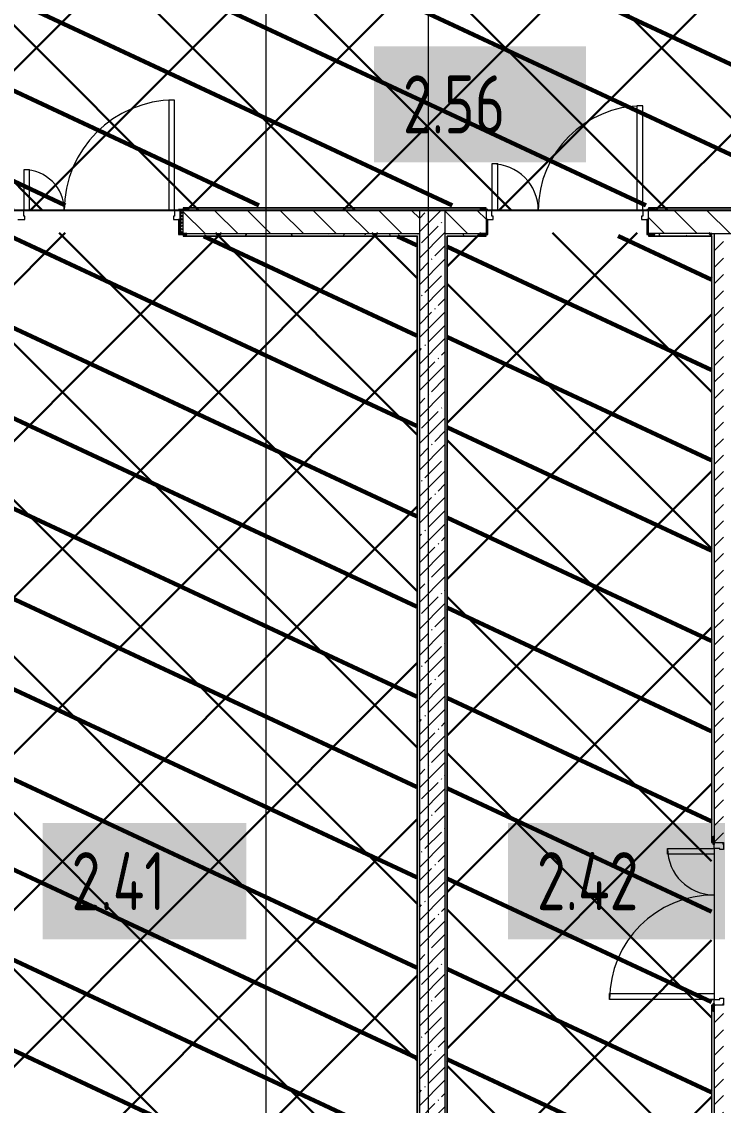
# Model space of a CAD drawing. Header units: millimetres. Extents: x -164500 to 426394, y -23753 to 102118.
# Drawn here: x 252475 to 258522, y 2892 to 12224 of the extents above; entities that cross this region are included whole.
import ezdxf

# ---------------------------------------------------------------- set-up
doc = ezdxf.new("R2010")
doc.units = ezdxf.units.MM
doc.linetypes.add('Осевая', pattern=[6350, 1270, -952.5, 3175, -952.5])
for name, color, linetype, lineweight in [('0) шлифовка', 5, 'Continuous', 60), ('5.2) Л-1 Линолеум', 100, 'Continuous', 30), ('A-DOOR-2', 7, 'Continuous', 5), ('A-FLOR', 7, 'Continuous', 9), ('A-WALL', 7, 'Continuous', 5), ('I-WALL', 7, 'Continuous', 5), ('Оси', 7, 'Continuous', 9), ('Оси-2', 7, 'Осевая', 9)]:
    doc.layers.add(name, color=color, linetype=linetype, lineweight=lineweight)
for name, color, linetype in [('1.2) плитка КР3', 160, 'Continuous'), ('2) защита вин плитк', 6, 'Continuous'), ('3.1) Наливной пол', 3, 'Continuous'), ('3.2.3) Нал-ой пол 4 вып', 3, 'Continuous')]:
    doc.layers.add(name, color=color, linetype=linetype)
for name, color, linetype, lineweight, true_color in [('A-DOOR-1', 7, 'Continuous', 5, 0xc0c0c0), ('A-DOOR-FRAM-1', 7, 'Continuous', 5, 0xc0c0c0), ('A-WALL-1', 9, 'Continuous', 5, 0x808080), ('A-WALL-FNSH-1', 9, 'Continuous', 5, 0x808080)]:
    doc.layers.add(name, color=color, linetype=linetype, lineweight=lineweight, true_color=true_color)
doc.styles.add('СПДС', font='ГОСТ тип А.ttf', dxfattribs={"width": 0.9})
pattern_1 = [(135, (148772.12, -0.94), (-141.42136, -141.42136), [])]
pattern_2 = [(0, (148772.123, -0.94), (243.84, 60.96), [20.117, -162.763, 20.117, -162.763, -975.36]), (0, (148772.123, -0.94), (243.84, 60.96), [-365.76, 20.117, -345.643, 20.117, -162.763, -426.72]), (0, (148772.123, -0.94), (243.84, 60.96), [-914.4, 20.117, -101.803, 20.117, -284.683]), (120, (148863.563, 29.54), (-174.71291, 180.691634), [20.117, -162.763, 20.117, -162.763, -975.36]), (120, (148863.563, 29.54), (-174.71291, 180.691634), [-365.76, 20.117, -345.643, 20.117, -162.763, -426.72]), (120, (148863.563, 29.54), (-174.71291, 180.691634), [-914.4, 20.117, -101.803, 20.117, -284.683]), (240, (148894.043, 151.46), (-69.12709, -241.651634), [20.117, -162.763, 20.117, -162.763, -975.36]), (240, (148894.043, 151.46), (-69.12709, -241.651634), [-365.76, 20.117, -345.643, 20.117, -162.763, -426.72]), (240, (148894.043, 151.46), (-69.12709, -241.651634), [-914.4, 20.117, -101.803, 20.117, -284.683])]
pattern_3 = [(45, (205553.1, 26879), (-1347.04, 1347.04), [])]
pattern_4 = [(45, (240701.1, 10378.5), (-1347.04, 1347.04), [])]

msp = doc.modelspace()

# ---------------------------------------------------------------- hatches: boundary and pattern name
at = {"layer": '0) шлифовка', "true_color": 0x2776bb}
h = msp.add_hatch(dxfattribs=at)
h.set_pattern_fill('ANSI31', color=152, scale=222, angle=110)
h.set_pattern_definition([(155, (149298.1, 20823.34), (-297.8825, -638.811), [])])
h.paths.add_polyline_path([(269131.123, 13382.092), (247337.033, 13382.092), (247337.033, 11340), (249581.123, 11340), (249581.123, 10644.781), (270211.701, 10644.781), (270211.701, 12429), (269131.123, 12429)])
h = msp.add_hatch(dxfattribs=at)
h.set_pattern_fill('ANSI31', color=152, scale=222, angle=110)
h.set_pattern_definition([(155, (191173.1, 26480), (-297.8825, -638.811), [])])
h.paths.add_polyline_path([(256422.123, 10600), (256422.123, 10608), (256492.123, 10608), (256527.123, 10600), (256527.123, 10550), (256537.123, 10550), (256537.123, 10520), (256492.123, 10520), (256492.123, 10400), (256477.123, 10400), (256477.123, 10520), (256477.123, 10600)], flags=17)
h = msp.add_hatch(dxfattribs=at)
h.set_pattern_fill('ANSI31', color=152, scale=222, angle=110)
h.set_pattern_definition([(155, (240701.1, 10378.45), (-297.882, -638.81), [])])
h.paths.add_polyline_path([(255881.123, 10378.059), (253867.123, 10378.059), (252417.123, 10378.453), (252417.123, 10378.059), (250403.123, 10378.059), (250403.123, 5158.059), (250382.123, 5158.059), (250382.123, 2970), (250390.123, 2970), (250390.123, 2915), (250422.123, 2915), (250422.123, 2855), (250382.123, 2855), (250382.123, 1565), (250392.123, 1575), (250422.123, 1575), (250422.123, 1515), (250390.123, 1515), (250390.123, 1460), (250382.123, 521), (250758.123, 521), (250758.123, 171), (255881.123, 171)])
h = msp.add_hatch(dxfattribs=at)
h.set_pattern_fill('ANSI31', color=152, scale=222, angle=110)
h.set_pattern_definition([(155, (205553.1, 26879), (-297.8825, -638.811), [])])
h.paths.add_polyline_path([(256143.123, 522), (256823.123, 522), (256823.123, 171), (258421.123, 171), (258421.123, 3755), (258421.123, 10379), (257877.123, 10379), (256143.123, 10379)])
at = {"layer": '2) защита вин плитк'}
h = msp.add_hatch(dxfattribs=at)
h.set_pattern_fill('ANSI31', color=256, scale=600)
h.set_pattern_definition(pattern_4)
h.paths.add_polyline_path([(255881.123, 10378.059), (253867.123, 10378.059), (252417.123, 10378.453), (252417.123, 10378.059), (250403.123, 10378.059), (250403.123, 5158.059), (250382.123, 5158.059), (250382.123, 2970), (250390.123, 2970), (250390.123, 2915), (250422.123, 2915), (250422.123, 2855), (250382.123, 2855), (250382.123, 1565), (250392.123, 1575), (250422.123, 1575), (250422.123, 1515), (250390.123, 1515), (250390.123, 1460), (250382.123, 521), (250758.123, 521), (250758.123, 171), (255881.123, 171)])
h = msp.add_hatch(dxfattribs=at)
h.set_pattern_fill('ANSI31', color=256, scale=600)
h.set_pattern_definition(pattern_4)
h.paths.add_polyline_path([(255881.123, 10378.059), (253867.123, 10378.059), (252417.123, 10378.453), (252417.123, 10378.059), (250403.123, 10378.059), (250403.123, 5158.059), (250382.123, 5158.059), (250382.123, 2970), (250390.123, 2970), (250390.123, 2915), (250422.123, 2915), (250422.123, 2855), (250382.123, 2855), (250382.123, 1565), (250392.123, 1575), (250422.123, 1575), (250422.123, 1515), (250390.123, 1515), (250390.123, 1460), (250382.123, 521), (250758.123, 521), (250758.123, 171), (255881.123, 171)])
h = msp.add_hatch(dxfattribs=at)
h.set_pattern_fill('ANSI31', color=256, scale=600)
h.set_pattern_definition(pattern_3)
h.paths.add_polyline_path([(256143.123, 522), (256823.123, 522), (256823.123, 171), (258421.123, 171), (258421.123, 3755), (258421.123, 10379), (257877.123, 10379), (256143.123, 10379)])
h = msp.add_hatch(dxfattribs=at)
h.set_pattern_fill('ANSI31', color=256, scale=600)
h.set_pattern_definition(pattern_3)
h.paths.add_polyline_path([(256143.123, 522), (256823.123, 522), (256823.123, 171), (258421.123, 171), (258421.123, 3755), (258421.123, 10379), (257877.123, 10379), (256143.123, 10379)])
at = {"layer": '3.1) Наливной пол'}
h = msp.add_hatch(dxfattribs=at)
h.set_pattern_fill('ANSI31', color=256, scale=600)
h.set_pattern_definition(pattern_4)
h.paths.add_polyline_path([(255881.123, 10378.059), (253867.123, 10378.059), (252417.123, 10378.453), (252417.123, 10378.059), (250403.123, 10378.059), (250403.123, 5158.059), (250382.123, 5158.059), (250382.123, 2970), (250390.123, 2970), (250390.123, 2915), (250422.123, 2915), (250422.123, 2855), (250382.123, 2855), (250382.123, 1565), (250392.123, 1575), (250422.123, 1575), (250422.123, 1515), (250390.123, 1515), (250390.123, 1460), (250382.123, 521), (250758.123, 521), (250758.123, 171), (255881.123, 171)])
h = msp.add_hatch(dxfattribs=at)
h.set_pattern_fill('ANSI31', color=256, scale=600)
h.set_pattern_definition(pattern_3)
h.paths.add_polyline_path([(256143.123, 522), (256823.123, 522), (256823.123, 171), (258421.123, 171), (258421.123, 3755), (258421.123, 10379), (257877.123, 10379), (256143.123, 10379)])
at = {"layer": '3.2.3) Нал-ой пол 4 вып'}
h = msp.add_hatch(dxfattribs=at)
h.set_pattern_fill('ANSI31', color=256, scale=600)
h.set_pattern_definition(pattern_4)
h.paths.add_polyline_path([(255881.123, 10378.059), (253867.123, 10378.059), (252417.123, 10378.453), (252417.123, 10378.059), (250403.123, 10378.059), (250403.123, 5158.059), (250382.123, 5158.059), (250382.123, 2970), (250390.123, 2970), (250390.123, 2915), (250422.123, 2915), (250422.123, 2855), (250382.123, 2855), (250382.123, 1565), (250392.123, 1575), (250422.123, 1575), (250422.123, 1515), (250390.123, 1515), (250390.123, 1460), (250382.123, 521), (250758.123, 521), (250758.123, 171), (255881.123, 171)])
at = {"layer": '5.2) Л-1 Линолеум'}
h = msp.add_hatch(dxfattribs=at)
h.set_pattern_fill('ANSI37', color=256, scale=300)
h.set_pattern_definition([(45, (233742.1, 26815), (-673.52, 673.52), []), (135, (233742.1, 26815), (-673.52, -673.52), [])])
h.paths.add_polyline_path([(269110.123, 13358.059), (267681.572, 13358.059), (264084.683, 13358.059), (264084.683, 13357.059), (264084.566, 13357.059), (262884.801, 13357.059), (262616.689, 13357.059), (262558.977, 13357.059), (261416.689, 13357.059), (247472.123, 13358.059), (247472.123, 13199.058), (247472.123, 11320.058), (249581.123, 11320.058), (249581.123, 10600.059), (252396.123, 10600.059), (263233.261, 10600.059), (263233.261, 10601.059), (264224.33, 10601.059), (264934.694, 10600.934), (264934.694, 10601.059), (265456.354, 10601.059), (269940.123, 10600.059), (269940.123, 12408.059), (269110.123, 12408.059)])
h = msp.add_hatch(dxfattribs=at)
h.set_pattern_fill('ANSI37', color=256, scale=300)
h.set_pattern_definition([(45, (240701.1, 10378.5), (-673.52, 673.52), []), (135, (240701.1, 10378.5), (-673.52, -673.52), [])])
h.paths.add_polyline_path([(255881.123, 10404.798), (253867.123, 10404.798), (252417.123, 10405.192), (252417.123, 10404.798), (250403.123, 10404.798), (250403.123, 5184.798), (250382.123, 5184.798), (250382.123, 2996.74), (250390.123, 2996.74), (250390.123, 2941.74), (250422.123, 2941.74), (250422.123, 2881.74), (250382.123, 2881.74), (250382.123, 1591.74), (250392.123, 1601.74), (250422.123, 1601.74), (250422.123, 1541.74), (250390.123, 1541.74), (250390.123, 1486.74), (250382.123, 547.74), (250758.123, 547.74), (250758.123, 197.74), (255881.123, 197.74)])
h = msp.add_hatch(dxfattribs=at)
h.set_pattern_fill('ANSI37', color=256, scale=300)
h.set_pattern_definition([(45, (205553.1, 26879), (-673.519, 673.519), []), (135, (205553.1, 26879), (-673.519, -673.519), [])])
h.paths.add_polyline_path([(256143.123, 548.74), (256823.123, 548.74), (256823.123, 197.74), (258421.123, 197.74), (258421.123, 3781.74), (258421.123, 10405.74), (257877.123, 10405.74), (256143.123, 10405.74)])
at = {"layer": 'A-DOOR-2'}
h = msp.add_hatch(dxfattribs=at)
h.set_pattern_fill('FP_39', color=256, style=0, pattern_type=2)
h.set_pattern_definition([(135, (254706.034, 10663.744), (-14.14214, -14.14214), []), (225, (254706.034, 10663.744), (14.14214, -14.14214), [])])
h.paths.add_polyline_path([(253867.123, 10399.059), (253867.123, 10599.059), (253842.123, 10598.737), (253842.123, 10399.059)])
at = {"layer": 'I-WALL'}
h = msp.add_hatch(dxfattribs=at)
h.set_pattern_fill('FP_191', color=256, style=0, pattern_type=2)
h.set_pattern_definition(pattern_2)
h.paths.add_polyline_path([(259982.123, 10599.059), (269962.123, 10599.059), (269960.123, 10619.059), (259952.123, 10619.059), (259952.123, 10607.059), (259982.123, 10607.059)])
h.paths.add_polyline_path([(249581.123, 10599.059), (252387.123, 10599.059), (252387.123, 10607.059), (252417.123, 10607.059), (252417.123, 10619.059), (249602.123, 10619.059)])
h.paths.add_polyline_path([(249581.123, 10599.059), (249601.123, 10619.059), (249581.123, 10619.059)])
h.paths.add_polyline_path([(255902.123, 10599.059), (256422.123, 10599.059), (256422.123, 10607.059), (256477.123, 10607.059), (256477.123, 10619.059), (253867.123, 10619.059), (253867.123, 10607.059), (253897.123, 10607.059), (253897.123, 10599.059), (255882.123, 10599.059)])
h.paths.add_polyline_path([(258972.123, 10599.059), (258972.123, 10607.059), (259002.123, 10607.059), (259002.123, 10619.059), (257877.123, 10619.059), (257877.123, 10607.059), (257932.123, 10607.059), (257932.123, 10599.059), (258822.123, 10599.059)])
h = msp.add_hatch(dxfattribs=at)
h.set_pattern_fill('FP_23', color=256, style=0, pattern_type=2)
h.set_pattern_definition(pattern_1)
h.paths.add_polyline_path([(252235.22, 10399.059), (252417.123, 10399.059), (252417.123, 10599.059), (250382.123, 10599.059), (250382.123, 10399.059), (250789.752, 10399.059)])
h.paths.add_polyline_path([(253867.123, 10399.059), (255902.123, 10399.257), (255902.123, 10599.059), (253867.123, 10599.059)])
h = msp.add_hatch(dxfattribs=at)
h.set_pattern_fill('FP_1', color=256, style=0, pattern_type=2)
h.set_pattern_definition([(45, (148772.12, -0.94), (-114.04925, 114.04925), []), (45, (148886.17, -0.94), (-114.04925, 114.04925), [201.612, -40.322, 6.706, -33.617])])
h.paths.add_polyline_path([(255902.123, 2399.059), (256122.123, 2400.764), (256122.123, 10599.059), (255902.123, 10599.059), (255902.123, 2614.288)])
h = msp.add_hatch(dxfattribs=at)
h.set_pattern_fill('FP_23', color=256, style=0, pattern_type=2)
h.set_pattern_definition(pattern_1)
h.paths.add_polyline_path([(269942.213, 10399.059), (269982.123, 10399.059), (269982.123, 10599.059), (268102.123, 10599.059), (268102.123, 10399.059), (269580.845, 10399.059)])
h.paths.add_polyline_path([(260458.226, 10399.059), (260702.123, 10399.059), (260702.123, 10599.059), (259952.123, 10599.059), (259952.123, 10399.059), (260450.736, 10399.059)])
h.paths.add_polyline_path([(258822.123, 10399.059), (259002.123, 10399.059), (259002.123, 10599.059), (257877.123, 10599.059), (257877.123, 10399.059), (258739.83, 10399.059)])
h.paths.add_polyline_path([(256122.123, 10399.059), (256477.123, 10399.059), (256477.123, 10599.059), (256122.123, 10599.059)])
h = msp.add_hatch(dxfattribs=at)
h.set_pattern_fill('FP_191', color=256, style=0, pattern_type=2)
h.set_pattern_definition(pattern_2)
h.paths.add_polyline_path([(255880.123, 10379.059), (255882.123, 10379.059), (255882.082, 10399.058), (253897.123, 10399.059), (253897.123, 10391.059), (253867.123, 10391.059), (253867.123, 10379.059), (255867.259, 10379.059)])
h.paths.add_polyline_path([(250382.123, 10379.059), (252417.123, 10379.059), (252414.923, 10391.059), (252387.123, 10391.059), (252387.123, 10399.059), (250382.123, 10399.059)])
h = msp.add_hatch(dxfattribs=at)
h.set_pattern_fill('FP_191', color=256, style=0, pattern_type=2)
h.set_pattern_definition(pattern_2)
h.paths.add_polyline_path([(255882.123, 149.059), (255902.123, 149.059), (255902.123, 10399.059), (255882.123, 10378.059), (255882.123, 520.059)])
h.paths.add_polyline_path([(255882.123, 10379.059), (255902.123, 10399.059), (255882.123, 10399.059), (255882.123, 10391.059)])
h = msp.add_hatch(dxfattribs=at)
h.set_pattern_fill('FP_191', color=256, style=0, pattern_type=2)
h.set_pattern_definition(pattern_2)
h.paths.add_polyline_path([(256451.643, 10379.059), (256477.123, 10379.059), (256477.123, 10391.059), (256422.123, 10391.059), (256422.123, 10399.059), (256122.123, 10399.059), (256122.123, 10379.059), (256422.123, 10379.059)])
h.paths.add_polyline_path([(258017.095, 10379.059), (258422.123, 10379.059), (258422.123, 10399.059), (257932.123, 10399.059), (257932.123, 10391.059), (257877.123, 10391.059), (257877.123, 10379.059), (257902.123, 10379.059)])
h = msp.add_hatch(dxfattribs=at)
h.set_pattern_fill('FP_191', color=256, style=0, pattern_type=2)
h.set_pattern_definition(pattern_2)
h.paths.add_polyline_path([(256134.431, 2399.059), (256142.123, 2399.059), (256142.123, 10378.059), (256122.123, 10379.059), (256123.881, 2399.059), (256133.892, 2399.059)])
h = msp.add_hatch(dxfattribs=at)
h.set_pattern_fill('FP_191', color=256, style=0, pattern_type=2)
h.set_pattern_definition(pattern_2)
h.paths.add_polyline_path([(258442.123, 149.059), (258440.468, 3699.059), (258434.123, 3699.059), (258434.123, 3754.059), (258422.123, 3754.059), (258422.123, 170.059)])
h.paths.add_polyline_path([(258442.123, 149.059), (258422.123, 168.47), (258422.123, 149.059)])
h.paths.add_polyline_path([(258434.123, 5154.059), (258434.123, 5209.059), (258442.123, 5209.059), (258442.123, 10399.059), (258422.123, 10378.059), (258422.123, 5154.059)])
h.paths.add_polyline_path([(258422.123, 10379.059), (258442.123, 10399.059), (258422.123, 10399.059)])
h = msp.add_hatch(dxfattribs=at)
h.set_pattern_fill('FP_22', color=256, style=0, pattern_type=2)
h.set_pattern_definition([(45, (148772.12, -0.94), (-70.71068, 70.71068), [])])
h.paths.add_polyline_path([(258522.123, 99.059), (258522.123, 3754.059), (258442.123, 3754.059), (258442.123, 99.059)])
h.paths.add_polyline_path([(258522.123, 5154.059), (258522.123, 10399.059), (258442.123, 10399.059), (258442.123, 5154.059), (258492.123, 5154.059)])

# ---------------------------------------------------------------- linework, layer by layer
at = {"layer": '1.2) плитка КР3'}
msp.add_lwpolyline([(233742.123, 13389.059), (269982.123, 13389.059), (269982.123, 10599.059), (233742.123, 10599.059)], close=True, dxfattribs=at)
at = {"layer": 'A-DOOR-1'}
for p, q in [((253792.123, 11549.059), (253742.123, 11549.059)), ((253742.123, 11549.059), (253742.123, 10599.059)), ((253792.123, 10599.059), (253792.123, 11549.059)), ((257827.123, 11499.059), (257777.123, 11499.059)), ((257777.123, 11499.059), (257777.123, 10599.059)), ((257827.123, 10599.059), (257827.123, 11499.059)), ((252492.123, 10949.059), (252492.123, 10599.059)), ((252542.123, 10949.059), (252492.123, 10949.059)), ((252542.123, 10599.059), (252542.123, 10949.059)), ((256527.123, 10999.059), (256527.123, 10599.059)), ((256577.123, 10999.059), (256527.123, 10999.059)), ((256577.123, 10599.059), (256577.123, 10999.059)), ((252492.123, 10599.059), (252542.123, 10599.059)), ((253742.123, 10599.059), (253792.123, 10599.059)), ((256527.123, 10599.059), (256577.123, 10599.059)), ((257777.123, 10599.059), (257827.123, 10599.059)), ((258042.123, 5054.059), (258042.123, 5104.059)), ((258042.123, 5104.059), (258442.123, 5104.059)), ((258442.123, 5054.059), (258042.123, 5054.059)), ((258442.123, 5104.059), (258442.123, 5054.059)), ((257542.123, 3854.059), (258442.123, 3854.059)), ((257542.123, 3804.059), (257542.123, 3854.059)), ((258442.123, 3854.059), (258442.123, 3804.059)), ((258442.123, 3804.059), (257542.123, 3804.059))]:
    msp.add_line(p, q, dxfattribs=at)
for centre, radius, start, end in [((253792.123, 10599.059), 950, 90, 180), ((257827.123, 10599.059), 900, 90, 180), ((252492.123, 10599.059), 350, 0, 90), ((256527.123, 10599.059), 400, 0, 90), ((258442.123, 5104.059), 400, 180, 270), ((258442.123, 3804.059), 900, 90, 180)]:
    msp.add_arc(centre, radius, start, end, dxfattribs=at)
at = {"layer": 'A-DOOR-FRAM-1'}
for p, q in [((252492.123, 10599.059), (252442.123, 10599.059)), ((252492.123, 10549.059), (252492.123, 10599.059)), ((252502.123, 10549.059), (252492.123, 10549.059)), ((252502.123, 10519.059), (252502.123, 10549.059)), ((253792.123, 10549.059), (253782.123, 10549.059)), ((253782.123, 10549.059), (253782.123, 10519.059)), ((253792.123, 10599.059), (253792.123, 10549.059)), ((253842.123, 10599.059), (253792.123, 10599.059)), ((253897.123, 10607.059), (253827.123, 10607.059)), ((253827.123, 10607.059), (253827.123, 10599.059)), ((253827.123, 10599.059), (253897.123, 10599.059)), ((253842.123, 10519.059), (253842.123, 10599.059)), ((253867.123, 10599.059), (253842.123, 10599.059)), ((253842.123, 10599.059), (253842.123, 10399.059)), ((253867.123, 10399.059), (253867.123, 10599.059)), ((253897.123, 10599.059), (253897.123, 10607.059)), ((256492.123, 10607.059), (256422.123, 10607.059)), ((256422.123, 10607.059), (256422.123, 10599.059)), ((256422.123, 10599.059), (256492.123, 10599.059)), ((256527.123, 10599.059), (256477.123, 10599.059)), ((256477.123, 10599.059), (256477.123, 10519.059)), ((256492.123, 10599.059), (256492.123, 10607.059)), ((256527.123, 10549.059), (256527.123, 10599.059)), ((256537.123, 10549.059), (256527.123, 10549.059)), ((256537.123, 10519.059), (256537.123, 10549.059)), ((257827.123, 10549.059), (257817.123, 10549.059)), ((257817.123, 10549.059), (257817.123, 10519.059)), ((257827.123, 10599.059), (257827.123, 10549.059)), ((257877.123, 10599.059), (257827.123, 10599.059)), ((257932.123, 10607.059), (257862.123, 10607.059)), ((257862.123, 10607.059), (257862.123, 10599.059)), ((257862.123, 10599.059), (257932.123, 10599.059)), ((257877.123, 10519.059), (257877.123, 10599.059)), ((257932.123, 10599.059), (257932.123, 10607.059)), ((252442.123, 10519.059), (252502.123, 10519.059)), ((253782.123, 10519.059), (253842.123, 10519.059)), ((253842.123, 10519.059), (253827.123, 10519.059)), ((253827.123, 10519.059), (253827.123, 10399.059)), ((253842.123, 10399.059), (253842.123, 10519.059)), ((256477.123, 10519.059), (256537.123, 10519.059)), ((256492.123, 10519.059), (256477.123, 10519.059)), ((256477.123, 10519.059), (256477.123, 10399.059)), ((256492.123, 10399.059), (256492.123, 10519.059)), ((257817.123, 10519.059), (257877.123, 10519.059)), ((257877.123, 10519.059), (257862.123, 10519.059)), ((257862.123, 10519.059), (257862.123, 10399.059)), ((257877.123, 10399.059), (257877.123, 10519.059)), ((253827.123, 10399.059), (253842.123, 10399.059)), ((253897.123, 10399.059), (253827.123, 10399.059)), ((253827.123, 10399.059), (253827.123, 10391.059)), ((253827.123, 10391.059), (253897.123, 10391.059)), ((253842.123, 10399.059), (253867.123, 10399.059)), ((253897.123, 10391.059), (253897.123, 10399.059)), ((256492.123, 10399.059), (256422.123, 10399.059)), ((256422.123, 10399.059), (256422.123, 10391.059)), ((256422.123, 10391.059), (256492.123, 10391.059)), ((256477.123, 10399.059), (256492.123, 10399.059)), ((256492.123, 10391.059), (256492.123, 10399.059)), ((257862.123, 10399.059), (257877.123, 10399.059)), ((257932.123, 10399.059), (257862.123, 10399.059)), ((257862.123, 10399.059), (257862.123, 10391.059)), ((257862.123, 10391.059), (257932.123, 10391.059)), ((257932.123, 10391.059), (257932.123, 10399.059)), ((258434.123, 5209.059), (258442.123, 5209.059)), ((258434.123, 5139.059), (258434.123, 5209.059)), ((258442.123, 5139.059), (258434.123, 5139.059)), ((258442.123, 5209.059), (258442.123, 5139.059)), ((258442.123, 5154.059), (258522.123, 5154.059)), ((258442.123, 5104.059), (258442.123, 5154.059)), ((258521.123, 5154.059), (258522.123, 5154.059)), ((258521.123, 5139.059), (258521.123, 5154.059)), ((258522.123, 5139.059), (258521.123, 5139.059)), ((258522.123, 5154.059), (258522.123, 5094.059)), ((258492.123, 5104.059), (258442.123, 5104.059)), ((258492.123, 5094.059), (258492.123, 5104.059)), ((258522.123, 5094.059), (258492.123, 5094.059)), ((258434.123, 3769.059), (258442.123, 3769.059)), ((258434.123, 3699.059), (258434.123, 3769.059)), ((258442.123, 3754.059), (258442.123, 3804.059)), ((258442.123, 3804.059), (258492.123, 3804.059)), ((258442.123, 3769.059), (258442.123, 3699.059)), ((258522.123, 3754.059), (258442.123, 3754.059)), ((258492.123, 3814.059), (258522.123, 3814.059)), ((258492.123, 3804.059), (258492.123, 3814.059)), ((258521.123, 3769.059), (258522.123, 3769.059)), ((258521.123, 3754.059), (258521.123, 3769.059)), ((258522.123, 3754.059), (258521.123, 3754.059)), ((258522.123, 3814.059), (258522.123, 3754.059)), ((258442.123, 3699.059), (258434.123, 3699.059))]:
    msp.add_line(p, q, dxfattribs=at)
at = {"layer": 'A-FLOR'}
for p, q in [((253792.123, 10600), (252492.123, 10600)), ((253792.123, 10599.059), (252492.123, 10599.059)), ((255126.158, 10600), (253897.123, 10600)), ((255126.158, 10599.059), (253897.123, 10599.059)), ((257827.123, 10600), (256571.627, 10600)), ((257827.123, 10599.059), (256571.627, 10599.059)), ((258017.095, 10600), (257902.123, 10600)), ((258017.095, 10599.059), (257902.123, 10599.059)), ((255882.123, 10379), (255882.123, 150)), ((255882.123, 10378.059), (255882.123, 149.059)), ((258442.123, 5105), (258442.123, 3805)), ((258442.123, 5104.059), (258442.123, 3804.059)), ((258442.123, 3730), (258442.123, 594.232)), ((258442.123, 3729.059), (258442.123, 593.291))]:
    msp.add_line(p, q, dxfattribs=at)
at = {"layer": 'A-WALL'}
for p, q in [((256422.123, 10599.059), (255126.158, 10599.059)), ((256122.123, 10599.059), (256122.123, 2399.059)), ((253897.123, 10399.059), (255902.123, 10399.059)), ((256122.123, 10399.059), (256422.123, 10399.059)), ((256142.123, 10379.059), (256142.123, 2399.059)), ((258422.123, 10399.059), (257932.123, 10399.059)), ((258422.123, 5154.059), (258422.123, 10379.059)), ((258442.123, 10399.059), (258442.123, 5209.059)), ((258422.123, 169.059), (258422.123, 3754.059))]:
    msp.add_line(p, q, dxfattribs=at)
at = {"layer": 'A-WALL-1'}
for p, q in [((256477.123, 10619.059), (253867.123, 10619.059)), ((253867.123, 10619.059), (253867.123, 10607.059)), ((255902.123, 10599.059), (255902.123, 149.059)), ((256477.123, 10607.059), (256477.123, 10619.059)), ((259002.123, 10619.059), (257877.123, 10619.059)), ((257877.123, 10619.059), (257877.123, 10607.059)), ((258739.83, 10599.059), (258017.095, 10599.059)), ((253867.123, 10391.059), (253867.123, 10379.059)), ((253867.123, 10379.059), (255882.123, 10379.059)), ((255882.123, 149.059), (255882.123, 10379.059)), ((256142.123, 10379.059), (256477.123, 10379.059)), ((256477.123, 10379.059), (256477.123, 10391.059)), ((257877.123, 10391.059), (257877.123, 10379.059)), ((257877.123, 10379.059), (258422.123, 10379.059)), ((258422.123, 10399.059), (258902.123, 10399.059)), ((258422.123, 5154.059), (258434.123, 5154.059)), ((258434.123, 3754.059), (258422.123, 3754.059))]:
    msp.add_line(p, q, dxfattribs=at)
at = {"layer": 'A-WALL-FNSH-1'}
for p, q in [((256477.123, 10620.059), (253867.123, 10620.059)), ((253867.123, 10620.059), (253867.123, 10619.059)), ((256477.123, 10619.059), (256477.123, 10620.059)), ((259002.123, 10620.059), (257877.123, 10620.059)), ((257877.123, 10620.059), (257877.123, 10619.059)), ((253867.123, 10379.059), (253867.123, 10378.059)), ((253867.123, 10378.059), (255881.123, 10378.059)), ((255881.123, 10378.059), (255881.123, 170.059)), ((256143.123, 10378.059), (256477.123, 10378.059)), ((256143.123, 521.059), (256143.123, 10378.059)), ((256477.123, 10378.059), (256477.123, 10379.059)), ((257877.123, 10379.059), (257877.123, 10378.059)), ((257877.123, 10378.059), (258421.123, 10378.059)), ((258421.123, 10378.059), (258421.123, 5154.059)), ((258421.123, 5154.059), (258422.123, 5154.059)), ((258422.123, 3754.059), (258421.123, 3754.059)), ((258421.123, 3754.059), (258421.123, 170.059))]:
    msp.add_line(p, q, dxfattribs=at)
at = {"layer": 'Оси'}
for points in [[(254582.123, -1907.2), (254582.123, 3092.8), (254582.123, 17027.345), (254582.123, 22027.345)], [(255982.123, -1907.2), (255982.123, 3092.8), (255982.123, 17027.345), (255982.123, 22027.345)]]:
    msp.add_lwpolyline(points, dxfattribs=at)
at = {"layer": 'Оси-2'}
for p, q in [((254582.123, 3093.741), (254582.123, 17028.287)), ((255982.123, 3093.741), (255982.123, 17028.287))]:
    msp.add_line(p, q, dxfattribs=at)

# ---------------------------------------------------------------- texts
at = {"char_height": 500, "attachment_point": 1, "style": 'СПДС', "bg_fill": 1, "box_fill_scale": 1.5, "bg_fill_color": 7, "bg_fill_true_color": 16777215, "bg_fill_transparency": 0}
for s, insert, width in [('2.56', (255760.945, 11761.893), 1327.5945), ('2.41', (252905.314, 5072.636), 1255.44262), ('2.42', (256915.017, 5072.636), 1370.88562)]:
    msp.add_mtext(s, dxfattribs=dict(at, insert=insert, width=width))

doc.saveas('drawing.dxf')
